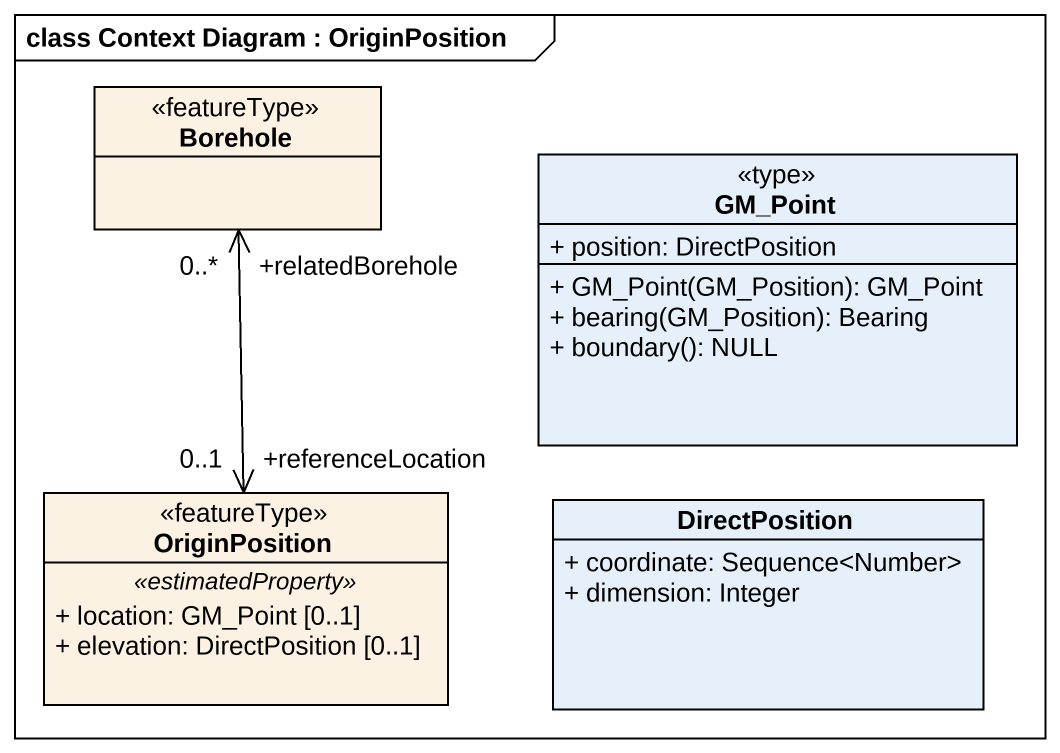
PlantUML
@startuml
mainframe class Context Diagram : OriginPosition
hide circle
hide empty members
skinparam classAttributeIconSize 0
class Borehole <<featureType>> #FCF2E3
class GM_Point <<type>> {
  + position: DirectPosition
  + GM_Point(GM_Position): GM_Point
  + bearing(GM_Position): Bearing
  + boundary(): NULL
}
class OriginPosition <<featureType>> #FCF2E3 {
  .. <<estimatedProperty>> ..
  + location: GM_Point [0..1]
  + elevation: DirectPosition [0..1]
}
class DirectPosition {
  + coordinate: Sequence<Number>
  + dimension: Integer
}
OriginPosition "+referenceLocation\n0..1" <-up-> "+relatedBorehole\n0..*" Borehole
@enduml
